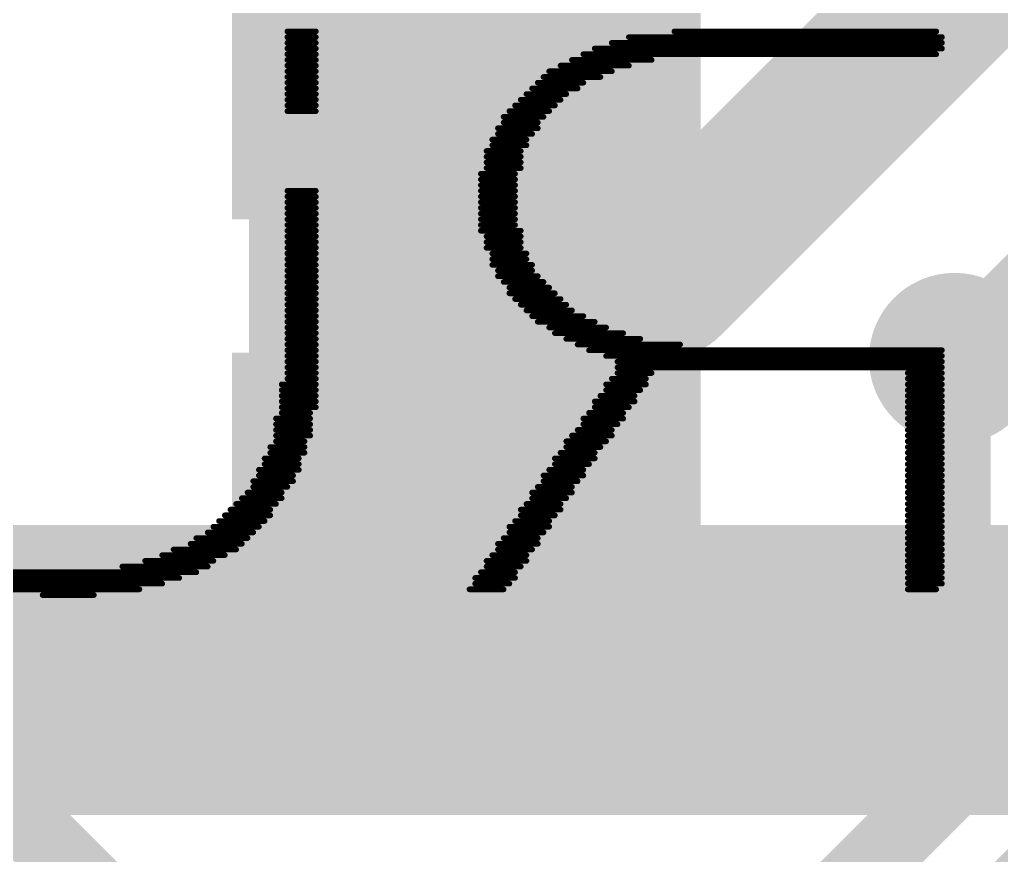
# Model space of a CAD drawing. Header units: millimetres. Extents: x -0.14 to 1.19, y -0.12 to 0.99.
# Drawn here: x 0.461 to 0.5965, y 0.2805 to 0.3957 of the extents above; entities that cross this region are included whole.
import ezdxf

# ---------------------------------------------------------------- set-up
doc = ezdxf.new("R2010")
doc.units = ezdxf.units.MM
doc.header["$MEASUREMENT"] = 0
for name, color, linetype in [('BottomLayer', 5, 'Continuous'), ('BottomOverlay', 54, 'Continuous'), ('TopLayer', 1, 'Continuous'), ('TopOverlay', 2, 'Continuous'), ('TopPaste', 8, 'Continuous'), ('TopSolder', 216, 'Continuous'), ('ViaHoleLayer', 16, 'Continuous')]:
    doc.layers.add(name, color=color, linetype=linetype)

# ---------------------------------------------------------------- blocks, each defined once
blk = doc.blocks.new('SO_14_35')
at = {"layer": 'TopLayer'}
for points in [[(0.0783465, -0.088189), (0.1322835, -0.088189), (0.1322835, -0.111811), (0.0783465, -0.111811)], [(0.0783465, -0.138189), (0.1322835, -0.138189), (0.1322835, -0.161811), (0.0783465, -0.161811)]]:
    blk.add_hatch(color=1, dxfattribs=at).paths.add_polyline_path(points)
at = {"layer": 'TopPaste'}
for points in [[(0.0783465, -0.088189), (0.1322835, -0.088189), (0.1322835, -0.111811), (0.0783465, -0.111811)], [(0.0783465, -0.138189), (0.1322835, -0.138189), (0.1322835, -0.161811), (0.0783465, -0.161811)]]:
    blk.add_hatch(color=8, dxfattribs=at).paths.add_polyline_path(points)
at = {"layer": 'TopSolder'}
for points in [[(0.0743465, -0.084189), (0.1362835, -0.084189), (0.1362835, -0.115811), (0.0743465, -0.115811)], [(0.0743465, -0.134189), (0.1362835, -0.134189), (0.1362835, -0.165811), (0.0743465, -0.165811)]]:
    blk.add_hatch(color=216, dxfattribs=at).paths.add_polyline_path(points)
at = {"layer": 'TopOverlay', "const_width": 0.005}
blk.add_lwpolyline([(-0.071, -0.173), (0.071, -0.173)], dxfattribs=at)
at = {"layer": 'TopOverlay', "const_width": 0.0025}
blk.add_lwpolyline([(0.06975, -0.173, 1), (0.07225, -0.173, 1)], format="xyb", close=True, dxfattribs=at)

msp = doc.modelspace()

# ---------------------------------------------------------------- hatches: boundary and pattern name
at = {"layer": 'BottomLayer'}
h = msp.add_hatch(color=5, dxfattribs=at)
edge = h.paths.add_edge_path()
edge.add_arc((0.522, 0.36), 0.011811, 0, 360)
h = msp.add_hatch(color=5, dxfattribs=at)
edge = h.paths.add_edge_path()
edge.add_arc((0.59, 0.349), 0.011811, 0, 360)
at = {"layer": 'TopLayer'}
msp.add_hatch(color=1, dxfattribs=at).paths.add_polyline_path([(0.555, 0.398), (0.492685, 0.398), (0.492685, 0.32), (0.555, 0.32)])
h = msp.add_hatch(color=1, dxfattribs=at)
edge = h.paths.add_edge_path()
edge.add_arc((0.522, 0.36), 0.011811, 0, 360)
h = msp.add_hatch(color=1, dxfattribs=at)
edge = h.paths.add_edge_path()
edge.add_arc((0.59, 0.349), 0.011811, 0, 360)
at = {"layer": 'ViaHoleLayer'}
h = msp.add_hatch(color=16, dxfattribs=at)
edge = h.paths.add_edge_path()
edge.add_arc((0.522, 0.36), 0.0059055, 0, 360)
h = msp.add_hatch(color=16, dxfattribs=at)
edge = h.paths.add_edge_path()
edge.add_arc((0.59, 0.349), 0.0059055, 0, 360)

# ---------------------------------------------------------------- linework, layer by layer
at = {"layer": 'BottomLayer'}
for points, const_width in [([(0.55, 0.36), (0.611, 0.421)], 0.022), ([(0.5900001, 0.349), (0.645189, 0.4041889)], 0.01), ([(0.522, 0.36), (0.55, 0.36)], 0.022), ([(0.59, 0.349), (0.5900001, 0.349)], 0.01), ([(0.3444315, 0.3060341), (0.6605685, 0.3060341)], 0.04)]:
    msp.add_lwpolyline(points, dxfattribs=dict(at, const_width=const_width))
for points, const_width in [([(0.5165, 0.36, 1), (0.5275, 0.36, 1)], 0.011), ([(0.5445, 0.36, 1), (0.5555, 0.36, 1)], 0.011), ([(0.5445, 0.36, 1), (0.5555, 0.36, 1)], 0.011), ([(0.5875, 0.349, 1), (0.5925, 0.349, 1)], 0.005), ([(0.5875001, 0.349, 1), (0.5925001, 0.349, 1)], 0.005), ([(0.5875001, 0.349, 1), (0.5925001, 0.349, 1)], 0.005)]:
    msp.add_lwpolyline(points, format="xyb", close=True, dxfattribs=dict(at, const_width=const_width))
at = {"layer": 'BottomOverlay', "const_width": 0.000785}
for points in [[(0.4979721, 0.3941027), (0.5018973, 0.3941027)], [(0.5513552, 0.3941027), (0.5874673, 0.3941027)], [(0.4979721, 0.3933176), (0.5018973, 0.3933176)], [(0.4979721, 0.3925325), (0.5018973, 0.3925325)], [(0.5427197, 0.3925325), (0.5882524, 0.3925325)], [(0.5450749, 0.3933176), (0.5882524, 0.3933176)], [(0.4979721, 0.3917475), (0.5018973, 0.3917475)], [(0.4979721, 0.3909625), (0.5018973, 0.3909625)], [(0.5387945, 0.3909625), (0.5874673, 0.3909625)], [(0.5403646, 0.3917475), (0.5882524, 0.3917475)], [(0.4979721, 0.3901774), (0.5018973, 0.3901774)], [(0.5372244, 0.3901774), (0.548215, 0.3901774)], [(0.4979721, 0.3893924), (0.5018973, 0.3893924)], [(0.4979721, 0.3886073), (0.5018973, 0.3886073)], [(0.5340842, 0.3886073), (0.5427197, 0.3886073)], [(0.5356543, 0.3893924), (0.5450749, 0.3893924)], [(0.4979721, 0.3878223), (0.5018973, 0.3878223)], [(0.4979721, 0.3870372), (0.5018973, 0.3870372)], [(0.5325142, 0.3870372), (0.5387945, 0.3870372)], [(0.5332992, 0.3878223), (0.5411496, 0.3878223)], [(0.4979721, 0.3862522), (0.5018973, 0.3862522)], [(0.531729, 0.3862522), (0.5380095, 0.3862522)], [(0.4979721, 0.3854671), (0.5018973, 0.3854671)], [(0.4979721, 0.3846821), (0.5018973, 0.3846821)], [(0.530159, 0.3846821), (0.5356543, 0.3846821)], [(0.530944, 0.3854671), (0.5364393, 0.3854671)], [(0.4979721, 0.3838971), (0.5018973, 0.3838971)], [(0.4979721, 0.383112), (0.5018973, 0.383112)], [(0.5285889, 0.383112), (0.5340842, 0.383112)], [(0.5293739, 0.3838971), (0.5348693, 0.3838971)], [(0.5278039, 0.382327), (0.5332992, 0.382327)], [(0.5278039, 0.3815419), (0.5325142, 0.3815419)], [(0.5270188, 0.3807568), (0.5325142, 0.3807568)], [(0.5262338, 0.3791868), (0.530944, 0.3791868)], [(0.5270188, 0.3799718), (0.531729, 0.3799718)], [(0.5254487, 0.3776167), (0.530159, 0.3776167)], [(0.5262338, 0.3784017), (0.530944, 0.3784017)], [(0.5254487, 0.3768317), (0.530159, 0.3768317)], [(0.5254487, 0.3760465), (0.530159, 0.3760465)], [(0.5254487, 0.3752615), (0.530159, 0.3752615)], [(0.5246636, 0.3744765), (0.5293739, 0.3744765)], [(0.5246636, 0.3736914), (0.5293739, 0.3736914)], [(0.4979721, 0.3721214), (0.5018973, 0.3721214)], [(0.5246636, 0.3729064), (0.5293739, 0.3729064)], [(0.5246636, 0.3721214), (0.5293739, 0.3721214)], [(0.4979721, 0.3713363), (0.5018973, 0.3713363)], [(0.5246636, 0.3713363), (0.5293739, 0.3713363)], [(0.4979721, 0.3705513), (0.5018973, 0.3705513)], [(0.4979721, 0.3697662), (0.5018973, 0.3697662)], [(0.5246636, 0.3705513), (0.5293739, 0.3705513)], [(0.5246636, 0.3697662), (0.5293739, 0.3697662)], [(0.4979721, 0.3689812), (0.5018973, 0.3689812)], [(0.4979721, 0.3681961), (0.5018973, 0.3681961)], [(0.5246636, 0.3689812), (0.5293739, 0.3689812)], [(0.5246636, 0.3681961), (0.5293739, 0.3681961)], [(0.4979721, 0.3674111), (0.5018973, 0.3674111)], [(0.4979721, 0.366626), (0.5018973, 0.366626)], [(0.5246636, 0.3674111), (0.5293739, 0.3674111)], [(0.5246636, 0.366626), (0.530159, 0.366626)], [(0.4979721, 0.365841), (0.5018973, 0.365841)], [(0.5254487, 0.365841), (0.530159, 0.365841)], [(0.4979721, 0.365056), (0.5018973, 0.365056)], [(0.4979721, 0.3642709), (0.5018973, 0.3642709)], [(0.5254487, 0.365056), (0.530159, 0.365056)], [(0.5254487, 0.3642709), (0.530159, 0.3642709)], [(0.4979721, 0.3634858), (0.5018973, 0.3634858)], [(0.4979721, 0.3627008), (0.5018973, 0.3627008)], [(0.5262338, 0.3634858), (0.530944, 0.3634858)], [(0.5262338, 0.3627008), (0.530944, 0.3627008)], [(0.4979721, 0.3619158), (0.5018973, 0.3619158)], [(0.5262338, 0.3619158), (0.531729, 0.3619158)], [(0.4979721, 0.3611307), (0.5018973, 0.3611307)], [(0.4979721, 0.3603457), (0.5018973, 0.3603457)], [(0.5270188, 0.3611307), (0.531729, 0.3611307)], [(0.5270188, 0.3603457), (0.5325142, 0.3603457)], [(0.4979721, 0.3595606), (0.5018973, 0.3595606)], [(0.4979721, 0.3587756), (0.5018973, 0.3587756)], [(0.5278039, 0.3595606), (0.5332992, 0.3595606)], [(0.5285889, 0.3587756), (0.5340842, 0.3587756)], [(0.4979721, 0.3579905), (0.5018973, 0.3579905)], [(0.4979721, 0.3572055), (0.5018973, 0.3572055)], [(0.5285889, 0.3579905), (0.5348693, 0.3579905)], [(0.5293739, 0.3572055), (0.5356543, 0.3572055)], [(0.4979721, 0.3564204), (0.5018973, 0.3564204)], [(0.530159, 0.3564204), (0.5364393, 0.3564204)], [(0.4979721, 0.3556354), (0.5018973, 0.3556354)], [(0.4979721, 0.3548504), (0.5018973, 0.3548504)], [(0.530944, 0.3556354), (0.5372244, 0.3556354)], [(0.531729, 0.3548504), (0.5387945, 0.3548504)], [(0.4979721, 0.3540653), (0.5018973, 0.3540653)], [(0.4979721, 0.3532803), (0.5018973, 0.3532803)], [(0.5325142, 0.3540653), (0.5403646, 0.3540653)], [(0.5340842, 0.3532803), (0.5419347, 0.3532803)], [(0.4979721, 0.3524952), (0.5018973, 0.3524952)], [(0.4979721, 0.3517101), (0.5018973, 0.3517101)], [(0.5348693, 0.3524952), (0.5442898, 0.3524952)], [(0.5364393, 0.3517101), (0.5466449, 0.3517101)], [(0.4979721, 0.3509251), (0.5018973, 0.3509251)], [(0.5380095, 0.3509251), (0.5521403, 0.3509251)], [(0.4979721, 0.3501401), (0.5018973, 0.3501401)], [(0.4979721, 0.349355), (0.5018973, 0.349355)], [(0.5395795, 0.3501401), (0.5882524, 0.3501401)], [(0.5419347, 0.349355), (0.5882524, 0.349355)], [(0.4979721, 0.34857), (0.5018973, 0.34857)], [(0.4979721, 0.347785), (0.5018973, 0.347785)], [(0.5435048, 0.34857), (0.5882524, 0.34857)], [(0.5435048, 0.347785), (0.5882524, 0.347785)], [(0.4979721, 0.3469999), (0.5018973, 0.3469999)], [(0.5435048, 0.3469999), (0.548215, 0.3469999)], [(0.5835421, 0.3469999), (0.5882524, 0.3469999)], [(0.4971871, 0.3454298), (0.5018973, 0.3454298)], [(0.4979721, 0.3462148), (0.5018973, 0.3462148)], [(0.5419347, 0.3454298), (0.54743, 0.3454298)], [(0.5427197, 0.3462148), (0.54743, 0.3462148)], [(0.5835421, 0.3462148), (0.5882524, 0.3462148)], [(0.5835421, 0.3454298), (0.5882524, 0.3454298)], [(0.4971871, 0.3446447), (0.5018973, 0.3446447)], [(0.4971871, 0.3438597), (0.5018973, 0.3438597)], [(0.5411496, 0.3438597), (0.5458599, 0.3438597)], [(0.5419347, 0.3446447), (0.5466449, 0.3446447)], [(0.5835421, 0.3446447), (0.5882524, 0.3446447)], [(0.5835421, 0.3438597), (0.5882524, 0.3438597)], [(0.4971871, 0.3430747), (0.5018973, 0.3430747)], [(0.4971871, 0.3422896), (0.5018973, 0.3422896)], [(0.5403646, 0.3430747), (0.5458599, 0.3430747)], [(0.5403646, 0.3422896), (0.5450749, 0.3422896)], [(0.5835421, 0.3430747), (0.5882524, 0.3430747)], [(0.5835421, 0.3422896), (0.5882524, 0.3422896)], [(0.4971871, 0.3415046), (0.5011123, 0.3415046)], [(0.5395795, 0.3415046), (0.5442898, 0.3415046)], [(0.5835421, 0.3415046), (0.5882524, 0.3415046)], [(0.496402, 0.3407195), (0.5011123, 0.3407195)], [(0.496402, 0.3399345), (0.5011123, 0.3399345)], [(0.5387945, 0.3407195), (0.5442898, 0.3407195)], [(0.5387945, 0.3399345), (0.5435048, 0.3399345)], [(0.5835421, 0.3407195), (0.5882524, 0.3407195)], [(0.5835421, 0.3399345), (0.5882524, 0.3399345)], [(0.496402, 0.3391494), (0.5011123, 0.3391494)], [(0.496402, 0.3383644), (0.5011123, 0.3383644)], [(0.5372244, 0.3383644), (0.5427197, 0.3383644)], [(0.5380095, 0.3391494), (0.5427197, 0.3391494)], [(0.5835421, 0.3391494), (0.5882524, 0.3391494)], [(0.5835421, 0.3383644), (0.5882524, 0.3383644)], [(0.4956169, 0.3367943), (0.5003272, 0.3367943)], [(0.496402, 0.3375793), (0.5003272, 0.3375793)], [(0.5364393, 0.3375793), (0.5419347, 0.3375793)], [(0.5364393, 0.3367943), (0.5411496, 0.3367943)], [(0.5835421, 0.3375793), (0.5882524, 0.3375793)], [(0.5835421, 0.3367943), (0.5882524, 0.3367943)], [(0.4956169, 0.3360093), (0.5003272, 0.3360093)], [(0.5356543, 0.3360093), (0.5403646, 0.3360093)], [(0.5835421, 0.3360093), (0.5882524, 0.3360093)], [(0.4948319, 0.3352242), (0.4995422, 0.3352242)], [(0.4948319, 0.3344391), (0.4995422, 0.3344391)], [(0.5348693, 0.3352242), (0.5403646, 0.3352242)], [(0.5348693, 0.3344391), (0.5395795, 0.3344391)], [(0.5835421, 0.3352242), (0.5882524, 0.3352242)], [(0.5835421, 0.3344391), (0.5882524, 0.3344391)], [(0.4940469, 0.3336541), (0.4995422, 0.3336541)], [(0.4940469, 0.3328691), (0.4987572, 0.3328691)], [(0.5332992, 0.3328691), (0.5387945, 0.3328691)], [(0.5340842, 0.3336541), (0.5387945, 0.3336541)], [(0.5835421, 0.3336541), (0.5882524, 0.3336541)], [(0.5835421, 0.3328691), (0.5882524, 0.3328691)], [(0.4932618, 0.332084), (0.4987572, 0.332084)], [(0.5332992, 0.332084), (0.5380095, 0.332084)], [(0.5835421, 0.332084), (0.5882524, 0.332084)], [(0.4924768, 0.3305139), (0.4971871, 0.3305139)], [(0.4932618, 0.331299), (0.4979721, 0.331299)], [(0.531729, 0.3305139), (0.5372244, 0.3305139)], [(0.5325142, 0.331299), (0.5372244, 0.331299)], [(0.5835421, 0.331299), (0.5882524, 0.331299)], [(0.5835421, 0.3305139), (0.5882524, 0.3305139)], [(0.4909067, 0.3289438), (0.496402, 0.3289438)], [(0.4916918, 0.3297289), (0.4971871, 0.3297289)], [(0.530944, 0.3289438), (0.5356543, 0.3289438)], [(0.531729, 0.3297289), (0.5364393, 0.3297289)], [(0.5835421, 0.3297289), (0.5882524, 0.3297289)], [(0.5835421, 0.3289438), (0.5882524, 0.3289438)], [(0.4893366, 0.3273737), (0.4956169, 0.3273737)], [(0.4901216, 0.3281588), (0.4956169, 0.3281588)], [(0.530159, 0.3281588), (0.5356543, 0.3281588)], [(0.530159, 0.3273737), (0.5348693, 0.3273737)], [(0.5835421, 0.3281588), (0.5882524, 0.3281588)], [(0.5835421, 0.3273737), (0.5882524, 0.3273737)], [(0.4885515, 0.3265887), (0.4948319, 0.3265887)], [(0.5293739, 0.3265887), (0.5340842, 0.3265887)], [(0.5835421, 0.3265887), (0.5882524, 0.3265887)], [(0.4869815, 0.3250186), (0.4932618, 0.3250186)], [(0.4877665, 0.3258037), (0.4940469, 0.3258037)], [(0.5285889, 0.3258037), (0.5340842, 0.3258037)], [(0.5285889, 0.3250186), (0.5332992, 0.3250186)], [(0.5835421, 0.3258037), (0.5882524, 0.3258037)], [(0.5835421, 0.3250186), (0.5882524, 0.3250186)], [(0.4846263, 0.3234486), (0.4916918, 0.3234486)], [(0.4854114, 0.3242336), (0.4924768, 0.3242336)], [(0.5270188, 0.3234486), (0.5325142, 0.3234486)], [(0.5278039, 0.3242336), (0.5325142, 0.3242336)], [(0.5835421, 0.3242336), (0.5882524, 0.3242336)], [(0.5835421, 0.3234486), (0.5882524, 0.3234486)], [(0.4822712, 0.3226634), (0.4909067, 0.3226634)], [(0.5270188, 0.3226634), (0.531729, 0.3226634)], [(0.5835421, 0.3226634), (0.5882524, 0.3226634)], [(0.4783459, 0.3210934), (0.4877665, 0.3210934)], [(0.4807011, 0.3218784), (0.4893366, 0.3218784)], [(0.5254487, 0.3210934), (0.530944, 0.3210934)], [(0.5262338, 0.3218784), (0.530944, 0.3218784)], [(0.5835421, 0.3218784), (0.5882524, 0.3218784)], [(0.5835421, 0.3210934), (0.5882524, 0.3210934)], [(0.4508694, 0.3195233), (0.4854114, 0.3195233)], [(0.4752058, 0.3203083), (0.4869815, 0.3203083)], [(0.5246636, 0.3195233), (0.5293739, 0.3195233)], [(0.5254487, 0.3203083), (0.530159, 0.3203083)], [(0.5835421, 0.3203083), (0.5882524, 0.3203083)], [(0.5835421, 0.3195233), (0.5882524, 0.3195233)], [(0.4524395, 0.3187383), (0.4830562, 0.3187383)], [(0.4547946, 0.3179532), (0.4807011, 0.3179532)], [(0.5238786, 0.3187383), (0.5293739, 0.3187383)], [(0.5238786, 0.3179532), (0.5285889, 0.3179532)], [(0.5835421, 0.3187383), (0.5882524, 0.3187383)], [(0.5835421, 0.3179532), (0.5882524, 0.3179532)], [(0.4579348, 0.3171681), (0.4775609, 0.3171681)], [(0.5230936, 0.3171681), (0.5278039, 0.3171681)], [(0.5835421, 0.3171681), (0.5874673, 0.3171681)], [(0.4642151, 0.3163831), (0.4712805, 0.3163831)]]:
    msp.add_lwpolyline(points, dxfattribs=at)
at = {"layer": 'BottomOverlay', "const_width": 0.0003925}
for points in [[(0.4977759, 0.3941027, 1), (0.4981683, 0.3941027, 1)], [(0.5017011, 0.3941027, 1), (0.5020935, 0.3941027, 1)], [(0.551159, 0.3941027, 1), (0.5515514, 0.3941027, 1)], [(0.5872711, 0.3941027, 1), (0.5876635, 0.3941027, 1)], [(0.4977759, 0.3933176, 1), (0.4981683, 0.3933176, 1)], [(0.4977759, 0.3925325, 1), (0.4981683, 0.3925325, 1)], [(0.5017011, 0.3933176, 1), (0.5020935, 0.3933176, 1)], [(0.5017011, 0.3925325, 1), (0.5020935, 0.3925325, 1)], [(0.5425235, 0.3925325, 1), (0.5429159, 0.3925325, 1)], [(0.5448787, 0.3933176, 1), (0.5452711, 0.3933176, 1)], [(0.5880562, 0.3933176, 1), (0.5884486, 0.3933176, 1)], [(0.5880562, 0.3925325, 1), (0.5884486, 0.3925325, 1)], [(0.4977759, 0.3917475, 1), (0.4981683, 0.3917475, 1)], [(0.4977759, 0.3909625, 1), (0.4981683, 0.3909625, 1)], [(0.5017011, 0.3917475, 1), (0.5020935, 0.3917475, 1)], [(0.5017011, 0.3909625, 1), (0.5020935, 0.3909625, 1)], [(0.5385983, 0.3909625, 1), (0.5389907, 0.3909625, 1)], [(0.5401684, 0.3917475, 1), (0.5405608, 0.3917475, 1)], [(0.5872711, 0.3909625, 1), (0.5876635, 0.3909625, 1)], [(0.5880562, 0.3917475, 1), (0.5884486, 0.3917475, 1)], [(0.4977759, 0.3901774, 1), (0.4981683, 0.3901774, 1)], [(0.5017011, 0.3901774, 1), (0.5020935, 0.3901774, 1)], [(0.5370282, 0.3901774, 1), (0.5374206, 0.3901774, 1)], [(0.5480188, 0.3901774, 1), (0.5484112, 0.3901774, 1)], [(0.4977759, 0.3893924, 1), (0.4981683, 0.3893924, 1)], [(0.4977759, 0.3886073, 1), (0.4981683, 0.3886073, 1)], [(0.5017011, 0.3893924, 1), (0.5020935, 0.3893924, 1)], [(0.5017011, 0.3886073, 1), (0.5020935, 0.3886073, 1)], [(0.533888, 0.3886073, 1), (0.5342804, 0.3886073, 1)], [(0.5354581, 0.3893924, 1), (0.5358505, 0.3893924, 1)], [(0.5425235, 0.3886073, 1), (0.5429159, 0.3886073, 1)], [(0.5448787, 0.3893924, 1), (0.5452711, 0.3893924, 1)], [(0.4977759, 0.3878223, 1), (0.4981683, 0.3878223, 1)], [(0.4977759, 0.3870372, 1), (0.4981683, 0.3870372, 1)], [(0.5017011, 0.3878223, 1), (0.5020935, 0.3878223, 1)], [(0.5017011, 0.3870372, 1), (0.5020935, 0.3870372, 1)], [(0.532318, 0.3870372, 1), (0.5327104, 0.3870372, 1)], [(0.533103, 0.3878223, 1), (0.5334954, 0.3878223, 1)], [(0.5385983, 0.3870372, 1), (0.5389907, 0.3870372, 1)], [(0.5409534, 0.3878223, 1), (0.5413458, 0.3878223, 1)], [(0.4977759, 0.3862522, 1), (0.4981683, 0.3862522, 1)], [(0.5017011, 0.3862522, 1), (0.5020935, 0.3862522, 1)], [(0.5315328, 0.3862522, 1), (0.5319252, 0.3862522, 1)], [(0.5378133, 0.3862522, 1), (0.5382057, 0.3862522, 1)], [(0.4977759, 0.3854671, 1), (0.4981683, 0.3854671, 1)], [(0.4977759, 0.3846821, 1), (0.4981683, 0.3846821, 1)], [(0.5017011, 0.3854671, 1), (0.5020935, 0.3854671, 1)], [(0.5017011, 0.3846821, 1), (0.5020935, 0.3846821, 1)], [(0.5299628, 0.3846821, 1), (0.5303552, 0.3846821, 1)], [(0.5307478, 0.3854671, 1), (0.5311402, 0.3854671, 1)], [(0.5354581, 0.3846821, 1), (0.5358505, 0.3846821, 1)], [(0.5362431, 0.3854671, 1), (0.5366355, 0.3854671, 1)], [(0.4977759, 0.3838971, 1), (0.4981683, 0.3838971, 1)], [(0.4977759, 0.383112, 1), (0.4981683, 0.383112, 1)], [(0.5017011, 0.3838971, 1), (0.5020935, 0.3838971, 1)], [(0.5017011, 0.383112, 1), (0.5020935, 0.383112, 1)], [(0.5283927, 0.383112, 1), (0.5287851, 0.383112, 1)], [(0.5291777, 0.3838971, 1), (0.5295701, 0.3838971, 1)], [(0.533888, 0.383112, 1), (0.5342804, 0.383112, 1)], [(0.5346731, 0.3838971, 1), (0.5350655, 0.3838971, 1)], [(0.5276077, 0.382327, 1), (0.5280001, 0.382327, 1)], [(0.5276077, 0.3815419, 1), (0.5280001, 0.3815419, 1)], [(0.532318, 0.3815419, 1), (0.5327104, 0.3815419, 1)], [(0.533103, 0.382327, 1), (0.5334954, 0.382327, 1)], [(0.5268226, 0.3807568, 1), (0.527215, 0.3807568, 1)], [(0.532318, 0.3807568, 1), (0.5327104, 0.3807568, 1)], [(0.5260376, 0.3791868, 1), (0.52643, 0.3791868, 1)], [(0.5268226, 0.3799718, 1), (0.527215, 0.3799718, 1)], [(0.5307478, 0.3791868, 1), (0.5311402, 0.3791868, 1)], [(0.5315328, 0.3799718, 1), (0.5319252, 0.3799718, 1)], [(0.5252525, 0.3776167, 1), (0.5256449, 0.3776167, 1)], [(0.5260376, 0.3784017, 1), (0.52643, 0.3784017, 1)], [(0.5299628, 0.3776167, 1), (0.5303552, 0.3776167, 1)], [(0.5307478, 0.3784017, 1), (0.5311402, 0.3784017, 1)], [(0.5252525, 0.3768317, 1), (0.5256449, 0.3768317, 1)], [(0.5299628, 0.3768317, 1), (0.5303552, 0.3768317, 1)], [(0.5252525, 0.3760465, 1), (0.5256449, 0.3760465, 1)], [(0.5252525, 0.3752615, 1), (0.5256449, 0.3752615, 1)], [(0.5299628, 0.3760465, 1), (0.5303552, 0.3760465, 1)], [(0.5299628, 0.3752615, 1), (0.5303552, 0.3752615, 1)], [(0.5244674, 0.3744765, 1), (0.5248598, 0.3744765, 1)], [(0.5244674, 0.3736914, 1), (0.5248598, 0.3736914, 1)], [(0.5291777, 0.3744765, 1), (0.5295701, 0.3744765, 1)], [(0.5291777, 0.3736914, 1), (0.5295701, 0.3736914, 1)], [(0.4977759, 0.3721214, 1), (0.4981683, 0.3721214, 1)], [(0.5017011, 0.3721214, 1), (0.5020935, 0.3721214, 1)], [(0.5244674, 0.3729064, 1), (0.5248598, 0.3729064, 1)], [(0.5244674, 0.3721214, 1), (0.5248598, 0.3721214, 1)], [(0.5291777, 0.3729064, 1), (0.5295701, 0.3729064, 1)], [(0.5291777, 0.3721214, 1), (0.5295701, 0.3721214, 1)], [(0.4977759, 0.3713363, 1), (0.4981683, 0.3713363, 1)], [(0.5017011, 0.3713363, 1), (0.5020935, 0.3713363, 1)], [(0.5244674, 0.3713363, 1), (0.5248598, 0.3713363, 1)], [(0.5291777, 0.3713363, 1), (0.5295701, 0.3713363, 1)], [(0.4977759, 0.3705513, 1), (0.4981683, 0.3705513, 1)], [(0.4977759, 0.3697662, 1), (0.4981683, 0.3697662, 1)], [(0.5017011, 0.3705513, 1), (0.5020935, 0.3705513, 1)], [(0.5017011, 0.3697662, 1), (0.5020935, 0.3697662, 1)], [(0.5244674, 0.3705513, 1), (0.5248598, 0.3705513, 1)], [(0.5244674, 0.3697662, 1), (0.5248598, 0.3697662, 1)], [(0.5291777, 0.3705513, 1), (0.5295701, 0.3705513, 1)], [(0.5291777, 0.3697662, 1), (0.5295701, 0.3697662, 1)], [(0.4977759, 0.3689812, 1), (0.4981683, 0.3689812, 1)], [(0.4977759, 0.3681961, 1), (0.4981683, 0.3681961, 1)], [(0.5017011, 0.3689812, 1), (0.5020935, 0.3689812, 1)], [(0.5017011, 0.3681961, 1), (0.5020935, 0.3681961, 1)], [(0.5244674, 0.3689812, 1), (0.5248598, 0.3689812, 1)], [(0.5244674, 0.3681961, 1), (0.5248598, 0.3681961, 1)], [(0.5291777, 0.3689812, 1), (0.5295701, 0.3689812, 1)], [(0.5291777, 0.3681961, 1), (0.5295701, 0.3681961, 1)], [(0.4977759, 0.3674111, 1), (0.4981683, 0.3674111, 1)], [(0.4977759, 0.366626, 1), (0.4981683, 0.366626, 1)], [(0.5017011, 0.3674111, 1), (0.5020935, 0.3674111, 1)], [(0.5017011, 0.366626, 1), (0.5020935, 0.366626, 1)], [(0.5244674, 0.3674111, 1), (0.5248598, 0.3674111, 1)], [(0.5244674, 0.366626, 1), (0.5248598, 0.366626, 1)], [(0.5291777, 0.3674111, 1), (0.5295701, 0.3674111, 1)], [(0.5299628, 0.366626, 1), (0.5303552, 0.366626, 1)], [(0.4977759, 0.365841, 1), (0.4981683, 0.365841, 1)], [(0.5017011, 0.365841, 1), (0.5020935, 0.365841, 1)], [(0.5252525, 0.365841, 1), (0.5256449, 0.365841, 1)], [(0.5299628, 0.365841, 1), (0.5303552, 0.365841, 1)], [(0.4977759, 0.365056, 1), (0.4981683, 0.365056, 1)], [(0.4977759, 0.3642709, 1), (0.4981683, 0.3642709, 1)], [(0.5017011, 0.365056, 1), (0.5020935, 0.365056, 1)], [(0.5017011, 0.3642709, 1), (0.5020935, 0.3642709, 1)], [(0.5252525, 0.365056, 1), (0.5256449, 0.365056, 1)], [(0.5252525, 0.3642709, 1), (0.5256449, 0.3642709, 1)], [(0.5299628, 0.365056, 1), (0.5303552, 0.365056, 1)], [(0.5299628, 0.3642709, 1), (0.5303552, 0.3642709, 1)], [(0.4977759, 0.3634858, 1), (0.4981683, 0.3634858, 1)], [(0.4977759, 0.3627008, 1), (0.4981683, 0.3627008, 1)], [(0.5017011, 0.3634858, 1), (0.5020935, 0.3634858, 1)], [(0.5017011, 0.3627008, 1), (0.5020935, 0.3627008, 1)], [(0.5260376, 0.3634858, 1), (0.52643, 0.3634858, 1)], [(0.5260376, 0.3627008, 1), (0.52643, 0.3627008, 1)], [(0.5307478, 0.3634858, 1), (0.5311402, 0.3634858, 1)], [(0.5307478, 0.3627008, 1), (0.5311402, 0.3627008, 1)], [(0.4977759, 0.3619158, 1), (0.4981683, 0.3619158, 1)], [(0.5017011, 0.3619158, 1), (0.5020935, 0.3619158, 1)], [(0.5260376, 0.3619158, 1), (0.52643, 0.3619158, 1)], [(0.5315328, 0.3619158, 1), (0.5319252, 0.3619158, 1)], [(0.4977759, 0.3611307, 1), (0.4981683, 0.3611307, 1)], [(0.4977759, 0.3603457, 1), (0.4981683, 0.3603457, 1)], [(0.5017011, 0.3611307, 1), (0.5020935, 0.3611307, 1)], [(0.5017011, 0.3603457, 1), (0.5020935, 0.3603457, 1)], [(0.5268226, 0.3611307, 1), (0.527215, 0.3611307, 1)], [(0.5268226, 0.3603457, 1), (0.527215, 0.3603457, 1)], [(0.5315328, 0.3611307, 1), (0.5319252, 0.3611307, 1)], [(0.532318, 0.3603457, 1), (0.5327104, 0.3603457, 1)], [(0.4977759, 0.3595606, 1), (0.4981683, 0.3595606, 1)], [(0.4977759, 0.3587756, 1), (0.4981683, 0.3587756, 1)], [(0.5017011, 0.3595606, 1), (0.5020935, 0.3595606, 1)], [(0.5017011, 0.3587756, 1), (0.5020935, 0.3587756, 1)], [(0.5276077, 0.3595606, 1), (0.5280001, 0.3595606, 1)], [(0.5283927, 0.3587756, 1), (0.5287851, 0.3587756, 1)], [(0.533103, 0.3595606, 1), (0.5334954, 0.3595606, 1)], [(0.533888, 0.3587756, 1), (0.5342804, 0.3587756, 1)], [(0.4977759, 0.3579905, 1), (0.4981683, 0.3579905, 1)], [(0.4977759, 0.3572055, 1), (0.4981683, 0.3572055, 1)], [(0.5017011, 0.3579905, 1), (0.5020935, 0.3579905, 1)], [(0.5017011, 0.3572055, 1), (0.5020935, 0.3572055, 1)], [(0.5283927, 0.3579905, 1), (0.5287851, 0.3579905, 1)], [(0.5291777, 0.3572055, 1), (0.5295701, 0.3572055, 1)], [(0.5346731, 0.3579905, 1), (0.5350655, 0.3579905, 1)], [(0.5354581, 0.3572055, 1), (0.5358505, 0.3572055, 1)], [(0.4977759, 0.3564204, 1), (0.4981683, 0.3564204, 1)], [(0.5017011, 0.3564204, 1), (0.5020935, 0.3564204, 1)], [(0.5299628, 0.3564204, 1), (0.5303552, 0.3564204, 1)], [(0.5362431, 0.3564204, 1), (0.5366355, 0.3564204, 1)], [(0.4977759, 0.3556354, 1), (0.4981683, 0.3556354, 1)], [(0.4977759, 0.3548504, 1), (0.4981683, 0.3548504, 1)], [(0.5017011, 0.3556354, 1), (0.5020935, 0.3556354, 1)], [(0.5017011, 0.3548504, 1), (0.5020935, 0.3548504, 1)], [(0.5307478, 0.3556354, 1), (0.5311402, 0.3556354, 1)], [(0.5315328, 0.3548504, 1), (0.5319252, 0.3548504, 1)], [(0.5370282, 0.3556354, 1), (0.5374206, 0.3556354, 1)], [(0.5385983, 0.3548504, 1), (0.5389907, 0.3548504, 1)], [(0.4977759, 0.3540653, 1), (0.4981683, 0.3540653, 1)], [(0.4977759, 0.3532803, 1), (0.4981683, 0.3532803, 1)], [(0.5017011, 0.3540653, 1), (0.5020935, 0.3540653, 1)], [(0.5017011, 0.3532803, 1), (0.5020935, 0.3532803, 1)], [(0.532318, 0.3540653, 1), (0.5327104, 0.3540653, 1)], [(0.533888, 0.3532803, 1), (0.5342804, 0.3532803, 1)], [(0.5401684, 0.3540653, 1), (0.5405608, 0.3540653, 1)], [(0.5417385, 0.3532803, 1), (0.5421309, 0.3532803, 1)], [(0.4977759, 0.3524952, 1), (0.4981683, 0.3524952, 1)], [(0.4977759, 0.3517101, 1), (0.4981683, 0.3517101, 1)], [(0.5017011, 0.3524952, 1), (0.5020935, 0.3524952, 1)], [(0.5017011, 0.3517101, 1), (0.5020935, 0.3517101, 1)], [(0.5346731, 0.3524952, 1), (0.5350655, 0.3524952, 1)], [(0.5362431, 0.3517101, 1), (0.5366355, 0.3517101, 1)], [(0.5440936, 0.3524952, 1), (0.544486, 0.3524952, 1)], [(0.5464487, 0.3517101, 1), (0.5468411, 0.3517101, 1)], [(0.4977759, 0.3509251, 1), (0.4981683, 0.3509251, 1)], [(0.5017011, 0.3509251, 1), (0.5020935, 0.3509251, 1)], [(0.5378133, 0.3509251, 1), (0.5382057, 0.3509251, 1)], [(0.5519441, 0.3509251, 1), (0.5523365, 0.3509251, 1)], [(0.4977759, 0.3501401, 1), (0.4981683, 0.3501401, 1)], [(0.4977759, 0.349355, 1), (0.4981683, 0.349355, 1)], [(0.5017011, 0.3501401, 1), (0.5020935, 0.3501401, 1)], [(0.5017011, 0.349355, 1), (0.5020935, 0.349355, 1)], [(0.5393833, 0.3501401, 1), (0.5397757, 0.3501401, 1)], [(0.5417385, 0.349355, 1), (0.5421309, 0.349355, 1)], [(0.5880562, 0.3501401, 1), (0.5884486, 0.3501401, 1)], [(0.5880562, 0.349355, 1), (0.5884486, 0.349355, 1)], [(0.4977759, 0.34857, 1), (0.4981683, 0.34857, 1)], [(0.4977759, 0.347785, 1), (0.4981683, 0.347785, 1)], [(0.5017011, 0.34857, 1), (0.5020935, 0.34857, 1)], [(0.5017011, 0.347785, 1), (0.5020935, 0.347785, 1)], [(0.5433086, 0.34857, 1), (0.543701, 0.34857, 1)], [(0.5433086, 0.347785, 1), (0.543701, 0.347785, 1)], [(0.5880562, 0.34857, 1), (0.5884486, 0.34857, 1)], [(0.5880562, 0.347785, 1), (0.5884486, 0.347785, 1)], [(0.4977759, 0.3469999, 1), (0.4981683, 0.3469999, 1)], [(0.5017011, 0.3469999, 1), (0.5020935, 0.3469999, 1)], [(0.5433086, 0.3469999, 1), (0.543701, 0.3469999, 1)], [(0.5480188, 0.3469999, 1), (0.5484112, 0.3469999, 1)], [(0.5833459, 0.3469999, 1), (0.5837383, 0.3469999, 1)], [(0.5880562, 0.3469999, 1), (0.5884486, 0.3469999, 1)], [(0.4969909, 0.3454298, 1), (0.4973833, 0.3454298, 1)], [(0.4977759, 0.3462148, 1), (0.4981683, 0.3462148, 1)], [(0.5017011, 0.3462148, 1), (0.5020935, 0.3462148, 1)], [(0.5017011, 0.3454298, 1), (0.5020935, 0.3454298, 1)], [(0.5417385, 0.3454298, 1), (0.5421309, 0.3454298, 1)], [(0.5425235, 0.3462148, 1), (0.5429159, 0.3462148, 1)], [(0.5472338, 0.3462148, 1), (0.5476262, 0.3462148, 1)], [(0.5472338, 0.3454298, 1), (0.5476262, 0.3454298, 1)], [(0.5833459, 0.3462148, 1), (0.5837383, 0.3462148, 1)], [(0.5833459, 0.3454298, 1), (0.5837383, 0.3454298, 1)], [(0.5880562, 0.3462148, 1), (0.5884486, 0.3462148, 1)], [(0.5880562, 0.3454298, 1), (0.5884486, 0.3454298, 1)], [(0.4969909, 0.3446447, 1), (0.4973833, 0.3446447, 1)], [(0.4969909, 0.3438597, 1), (0.4973833, 0.3438597, 1)], [(0.5017011, 0.3446447, 1), (0.5020935, 0.3446447, 1)], [(0.5017011, 0.3438597, 1), (0.5020935, 0.3438597, 1)], [(0.5409534, 0.3438597, 1), (0.5413458, 0.3438597, 1)], [(0.5417385, 0.3446447, 1), (0.5421309, 0.3446447, 1)], [(0.5456637, 0.3438597, 1), (0.5460561, 0.3438597, 1)], [(0.5464487, 0.3446447, 1), (0.5468411, 0.3446447, 1)], [(0.5833459, 0.3446447, 1), (0.5837383, 0.3446447, 1)], [(0.5833459, 0.3438597, 1), (0.5837383, 0.3438597, 1)], [(0.5880562, 0.3446447, 1), (0.5884486, 0.3446447, 1)], [(0.5880562, 0.3438597, 1), (0.5884486, 0.3438597, 1)], [(0.4969909, 0.3430747, 1), (0.4973833, 0.3430747, 1)], [(0.4969909, 0.3422896, 1), (0.4973833, 0.3422896, 1)], [(0.5017011, 0.3430747, 1), (0.5020935, 0.3430747, 1)], [(0.5017011, 0.3422896, 1), (0.5020935, 0.3422896, 1)], [(0.5401684, 0.3430747, 1), (0.5405608, 0.3430747, 1)], [(0.5401684, 0.3422896, 1), (0.5405608, 0.3422896, 1)], [(0.5448787, 0.3422896, 1), (0.5452711, 0.3422896, 1)], [(0.5456637, 0.3430747, 1), (0.5460561, 0.3430747, 1)], [(0.5833459, 0.3430747, 1), (0.5837383, 0.3430747, 1)], [(0.5833459, 0.3422896, 1), (0.5837383, 0.3422896, 1)], [(0.5880562, 0.3430747, 1), (0.5884486, 0.3430747, 1)], [(0.5880562, 0.3422896, 1), (0.5884486, 0.3422896, 1)], [(0.4969909, 0.3415046, 1), (0.4973833, 0.3415046, 1)], [(0.5009161, 0.3415046, 1), (0.5013085, 0.3415046, 1)], [(0.5393833, 0.3415046, 1), (0.5397757, 0.3415046, 1)], [(0.5440936, 0.3415046, 1), (0.544486, 0.3415046, 1)], [(0.5833459, 0.3415046, 1), (0.5837383, 0.3415046, 1)], [(0.5880562, 0.3415046, 1), (0.5884486, 0.3415046, 1)], [(0.4962058, 0.3407195, 1), (0.4965982, 0.3407195, 1)], [(0.4962058, 0.3399345, 1), (0.4965982, 0.3399345, 1)], [(0.5009161, 0.3407195, 1), (0.5013085, 0.3407195, 1)], [(0.5009161, 0.3399345, 1), (0.5013085, 0.3399345, 1)], [(0.5385983, 0.3407195, 1), (0.5389907, 0.3407195, 1)], [(0.5385983, 0.3399345, 1), (0.5389907, 0.3399345, 1)], [(0.5433086, 0.3399345, 1), (0.543701, 0.3399345, 1)], [(0.5440936, 0.3407195, 1), (0.544486, 0.3407195, 1)], [(0.5833459, 0.3407195, 1), (0.5837383, 0.3407195, 1)], [(0.5833459, 0.3399345, 1), (0.5837383, 0.3399345, 1)], [(0.5880562, 0.3407195, 1), (0.5884486, 0.3407195, 1)], [(0.5880562, 0.3399345, 1), (0.5884486, 0.3399345, 1)], [(0.4962058, 0.3391494, 1), (0.4965982, 0.3391494, 1)], [(0.4962058, 0.3383644, 1), (0.4965982, 0.3383644, 1)], [(0.5009161, 0.3391494, 1), (0.5013085, 0.3391494, 1)], [(0.5009161, 0.3383644, 1), (0.5013085, 0.3383644, 1)], [(0.5370282, 0.3383644, 1), (0.5374206, 0.3383644, 1)], [(0.5378133, 0.3391494, 1), (0.5382057, 0.3391494, 1)], [(0.5425235, 0.3391494, 1), (0.5429159, 0.3391494, 1)], [(0.5425235, 0.3383644, 1), (0.5429159, 0.3383644, 1)], [(0.5833459, 0.3391494, 1), (0.5837383, 0.3391494, 1)], [(0.5833459, 0.3383644, 1), (0.5837383, 0.3383644, 1)], [(0.5880562, 0.3391494, 1), (0.5884486, 0.3391494, 1)], [(0.5880562, 0.3383644, 1), (0.5884486, 0.3383644, 1)], [(0.4954207, 0.3367943, 1), (0.4958131, 0.3367943, 1)], [(0.4962058, 0.3375793, 1), (0.4965982, 0.3375793, 1)], [(0.500131, 0.3375793, 1), (0.5005234, 0.3375793, 1)], [(0.500131, 0.3367943, 1), (0.5005234, 0.3367943, 1)], [(0.5362431, 0.3375793, 1), (0.5366355, 0.3375793, 1)], [(0.5362431, 0.3367943, 1), (0.5366355, 0.3367943, 1)], [(0.5409534, 0.3367943, 1), (0.5413458, 0.3367943, 1)], [(0.5417385, 0.3375793, 1), (0.5421309, 0.3375793, 1)], [(0.5833459, 0.3375793, 1), (0.5837383, 0.3375793, 1)], [(0.5833459, 0.3367943, 1), (0.5837383, 0.3367943, 1)], [(0.5880562, 0.3375793, 1), (0.5884486, 0.3375793, 1)], [(0.5880562, 0.3367943, 1), (0.5884486, 0.3367943, 1)], [(0.4954207, 0.3360093, 1), (0.4958131, 0.3360093, 1)], [(0.500131, 0.3360093, 1), (0.5005234, 0.3360093, 1)], [(0.5354581, 0.3360093, 1), (0.5358505, 0.3360093, 1)], [(0.5401684, 0.3360093, 1), (0.5405608, 0.3360093, 1)], [(0.5833459, 0.3360093, 1), (0.5837383, 0.3360093, 1)], [(0.5880562, 0.3360093, 1), (0.5884486, 0.3360093, 1)], [(0.4946357, 0.3352242, 1), (0.4950281, 0.3352242, 1)], [(0.4946357, 0.3344391, 1), (0.4950281, 0.3344391, 1)], [(0.499346, 0.3352242, 1), (0.4997384, 0.3352242, 1)], [(0.499346, 0.3344391, 1), (0.4997384, 0.3344391, 1)], [(0.5346731, 0.3352242, 1), (0.5350655, 0.3352242, 1)], [(0.5346731, 0.3344391, 1), (0.5350655, 0.3344391, 1)], [(0.5393833, 0.3344391, 1), (0.5397757, 0.3344391, 1)], [(0.5401684, 0.3352242, 1), (0.5405608, 0.3352242, 1)], [(0.5833459, 0.3352242, 1), (0.5837383, 0.3352242, 1)], [(0.5833459, 0.3344391, 1), (0.5837383, 0.3344391, 1)], [(0.5880562, 0.3352242, 1), (0.5884486, 0.3352242, 1)], [(0.5880562, 0.3344391, 1), (0.5884486, 0.3344391, 1)], [(0.4938507, 0.3336541, 1), (0.4942431, 0.3336541, 1)], [(0.4938507, 0.3328691, 1), (0.4942431, 0.3328691, 1)], [(0.498561, 0.3328691, 1), (0.4989534, 0.3328691, 1)], [(0.499346, 0.3336541, 1), (0.4997384, 0.3336541, 1)], [(0.533103, 0.3328691, 1), (0.5334954, 0.3328691, 1)], [(0.533888, 0.3336541, 1), (0.5342804, 0.3336541, 1)], [(0.5385983, 0.3336541, 1), (0.5389907, 0.3336541, 1)], [(0.5385983, 0.3328691, 1), (0.5389907, 0.3328691, 1)], [(0.5833459, 0.3336541, 1), (0.5837383, 0.3336541, 1)], [(0.5833459, 0.3328691, 1), (0.5837383, 0.3328691, 1)], [(0.5880562, 0.3336541, 1), (0.5884486, 0.3336541, 1)], [(0.5880562, 0.3328691, 1), (0.5884486, 0.3328691, 1)], [(0.4930656, 0.332084, 1), (0.493458, 0.332084, 1)], [(0.498561, 0.332084, 1), (0.4989534, 0.332084, 1)], [(0.533103, 0.332084, 1), (0.5334954, 0.332084, 1)], [(0.5378133, 0.332084, 1), (0.5382057, 0.332084, 1)], [(0.5833459, 0.332084, 1), (0.5837383, 0.332084, 1)], [(0.5880562, 0.332084, 1), (0.5884486, 0.332084, 1)], [(0.4922806, 0.3305139, 1), (0.492673, 0.3305139, 1)], [(0.4930656, 0.331299, 1), (0.493458, 0.331299, 1)], [(0.4969909, 0.3305139, 1), (0.4973833, 0.3305139, 1)], [(0.4977759, 0.331299, 1), (0.4981683, 0.331299, 1)], [(0.5315328, 0.3305139, 1), (0.5319252, 0.3305139, 1)], [(0.532318, 0.331299, 1), (0.5327104, 0.331299, 1)], [(0.5370282, 0.331299, 1), (0.5374206, 0.331299, 1)], [(0.5370282, 0.3305139, 1), (0.5374206, 0.3305139, 1)], [(0.5833459, 0.331299, 1), (0.5837383, 0.331299, 1)], [(0.5833459, 0.3305139, 1), (0.5837383, 0.3305139, 1)], [(0.5880562, 0.331299, 1), (0.5884486, 0.331299, 1)], [(0.5880562, 0.3305139, 1), (0.5884486, 0.3305139, 1)], [(0.4907105, 0.3289438, 1), (0.4911029, 0.3289438, 1)], [(0.4914956, 0.3297289, 1), (0.491888, 0.3297289, 1)], [(0.4962058, 0.3289438, 1), (0.4965982, 0.3289438, 1)], [(0.4969909, 0.3297289, 1), (0.4973833, 0.3297289, 1)], [(0.5307478, 0.3289438, 1), (0.5311402, 0.3289438, 1)], [(0.5315328, 0.3297289, 1), (0.5319252, 0.3297289, 1)], [(0.5354581, 0.3289438, 1), (0.5358505, 0.3289438, 1)], [(0.5362431, 0.3297289, 1), (0.5366355, 0.3297289, 1)], [(0.5833459, 0.3297289, 1), (0.5837383, 0.3297289, 1)], [(0.5833459, 0.3289438, 1), (0.5837383, 0.3289438, 1)], [(0.5880562, 0.3297289, 1), (0.5884486, 0.3297289, 1)], [(0.5880562, 0.3289438, 1), (0.5884486, 0.3289438, 1)], [(0.4891404, 0.3273737, 1), (0.4895328, 0.3273737, 1)], [(0.4899254, 0.3281588, 1), (0.4903178, 0.3281588, 1)], [(0.4954207, 0.3281588, 1), (0.4958131, 0.3281588, 1)], [(0.4954207, 0.3273737, 1), (0.4958131, 0.3273737, 1)], [(0.5299628, 0.3281588, 1), (0.5303552, 0.3281588, 1)], [(0.5299628, 0.3273737, 1), (0.5303552, 0.3273737, 1)], [(0.5346731, 0.3273737, 1), (0.5350655, 0.3273737, 1)], [(0.5354581, 0.3281588, 1), (0.5358505, 0.3281588, 1)], [(0.5833459, 0.3281588, 1), (0.5837383, 0.3281588, 1)], [(0.5833459, 0.3273737, 1), (0.5837383, 0.3273737, 1)], [(0.5880562, 0.3281588, 1), (0.5884486, 0.3281588, 1)], [(0.5880562, 0.3273737, 1), (0.5884486, 0.3273737, 1)], [(0.4883553, 0.3265887, 1), (0.4887477, 0.3265887, 1)], [(0.4946357, 0.3265887, 1), (0.4950281, 0.3265887, 1)], [(0.5291777, 0.3265887, 1), (0.5295701, 0.3265887, 1)], [(0.533888, 0.3265887, 1), (0.5342804, 0.3265887, 1)], [(0.5833459, 0.3265887, 1), (0.5837383, 0.3265887, 1)], [(0.5880562, 0.3265887, 1), (0.5884486, 0.3265887, 1)], [(0.4867853, 0.3250186, 1), (0.4871777, 0.3250186, 1)], [(0.4875703, 0.3258037, 1), (0.4879627, 0.3258037, 1)], [(0.4930656, 0.3250186, 1), (0.493458, 0.3250186, 1)], [(0.4938507, 0.3258037, 1), (0.4942431, 0.3258037, 1)], [(0.5283927, 0.3258037, 1), (0.5287851, 0.3258037, 1)], [(0.5283927, 0.3250186, 1), (0.5287851, 0.3250186, 1)], [(0.533103, 0.3250186, 1), (0.5334954, 0.3250186, 1)], [(0.533888, 0.3258037, 1), (0.5342804, 0.3258037, 1)], [(0.5833459, 0.3258037, 1), (0.5837383, 0.3258037, 1)], [(0.5833459, 0.3250186, 1), (0.5837383, 0.3250186, 1)], [(0.5880562, 0.3258037, 1), (0.5884486, 0.3258037, 1)], [(0.5880562, 0.3250186, 1), (0.5884486, 0.3250186, 1)], [(0.4844301, 0.3234486, 1), (0.4848225, 0.3234486, 1)], [(0.4852152, 0.3242336, 1), (0.4856076, 0.3242336, 1)], [(0.4914956, 0.3234486, 1), (0.491888, 0.3234486, 1)], [(0.4922806, 0.3242336, 1), (0.492673, 0.3242336, 1)], [(0.5268226, 0.3234486, 1), (0.527215, 0.3234486, 1)], [(0.5276077, 0.3242336, 1), (0.5280001, 0.3242336, 1)], [(0.532318, 0.3242336, 1), (0.5327104, 0.3242336, 1)], [(0.532318, 0.3234486, 1), (0.5327104, 0.3234486, 1)], [(0.5833459, 0.3242336, 1), (0.5837383, 0.3242336, 1)], [(0.5833459, 0.3234486, 1), (0.5837383, 0.3234486, 1)], [(0.5880562, 0.3242336, 1), (0.5884486, 0.3242336, 1)], [(0.5880562, 0.3234486, 1), (0.5884486, 0.3234486, 1)], [(0.482075, 0.3226634, 1), (0.4824674, 0.3226634, 1)], [(0.4907105, 0.3226634, 1), (0.4911029, 0.3226634, 1)], [(0.5268226, 0.3226634, 1), (0.527215, 0.3226634, 1)], [(0.5315328, 0.3226634, 1), (0.5319252, 0.3226634, 1)], [(0.5833459, 0.3226634, 1), (0.5837383, 0.3226634, 1)], [(0.5880562, 0.3226634, 1), (0.5884486, 0.3226634, 1)], [(0.4781497, 0.3210934, 1), (0.4785421, 0.3210934, 1)], [(0.4805049, 0.3218784, 1), (0.4808973, 0.3218784, 1)], [(0.4875703, 0.3210934, 1), (0.4879627, 0.3210934, 1)], [(0.4891404, 0.3218784, 1), (0.4895328, 0.3218784, 1)], [(0.5252525, 0.3210934, 1), (0.5256449, 0.3210934, 1)], [(0.5260376, 0.3218784, 1), (0.52643, 0.3218784, 1)], [(0.5307478, 0.3218784, 1), (0.5311402, 0.3218784, 1)], [(0.5307478, 0.3210934, 1), (0.5311402, 0.3210934, 1)], [(0.5833459, 0.3218784, 1), (0.5837383, 0.3218784, 1)], [(0.5833459, 0.3210934, 1), (0.5837383, 0.3210934, 1)], [(0.5880562, 0.3218784, 1), (0.5884486, 0.3218784, 1)], [(0.5880562, 0.3210934, 1), (0.5884486, 0.3210934, 1)], [(0.4750096, 0.3203083, 1), (0.475402, 0.3203083, 1)], [(0.4852152, 0.3195233, 1), (0.4856076, 0.3195233, 1)], [(0.4867853, 0.3203083, 1), (0.4871777, 0.3203083, 1)], [(0.5244674, 0.3195233, 1), (0.5248598, 0.3195233, 1)], [(0.5252525, 0.3203083, 1), (0.5256449, 0.3203083, 1)], [(0.5291777, 0.3195233, 1), (0.5295701, 0.3195233, 1)], [(0.5299628, 0.3203083, 1), (0.5303552, 0.3203083, 1)], [(0.5833459, 0.3203083, 1), (0.5837383, 0.3203083, 1)], [(0.5833459, 0.3195233, 1), (0.5837383, 0.3195233, 1)], [(0.5880562, 0.3203083, 1), (0.5884486, 0.3203083, 1)], [(0.5880562, 0.3195233, 1), (0.5884486, 0.3195233, 1)], [(0.4805049, 0.3179532, 1), (0.4808973, 0.3179532, 1)], [(0.48286, 0.3187383, 1), (0.4832524, 0.3187383, 1)], [(0.5236824, 0.3187383, 1), (0.5240748, 0.3187383, 1)], [(0.5236824, 0.3179532, 1), (0.5240748, 0.3179532, 1)], [(0.5283927, 0.3179532, 1), (0.5287851, 0.3179532, 1)], [(0.5291777, 0.3187383, 1), (0.5295701, 0.3187383, 1)], [(0.5833459, 0.3187383, 1), (0.5837383, 0.3187383, 1)], [(0.5833459, 0.3179532, 1), (0.5837383, 0.3179532, 1)], [(0.5880562, 0.3187383, 1), (0.5884486, 0.3187383, 1)], [(0.5880562, 0.3179532, 1), (0.5884486, 0.3179532, 1)], [(0.4773647, 0.3171681, 1), (0.4777571, 0.3171681, 1)], [(0.5228974, 0.3171681, 1), (0.5232898, 0.3171681, 1)], [(0.5276077, 0.3171681, 1), (0.5280001, 0.3171681, 1)], [(0.5833459, 0.3171681, 1), (0.5837383, 0.3171681, 1)], [(0.5872711, 0.3171681, 1), (0.5876635, 0.3171681, 1)], [(0.4640189, 0.3163831, 1), (0.4644113, 0.3163831, 1)], [(0.4710843, 0.3163831, 1), (0.4714767, 0.3163831, 1)]]:
    msp.add_lwpolyline(points, format="xyb", close=True, dxfattribs=at)
at = {"layer": 'TopLayer'}
for points, const_width in [([(0.521315, 0.384), (0.540297, 0.384)], 0.022), ([(0.59, 0.291), (0.59, 0.349)], 0.01), ([(0.44, 0.307), (0.4869922, 0.2600078)], 0.01), ([(0.5657323, 0.2667323), (0.59, 0.291)], 0.01), ([(0.5923105, 0.2692689), (0.6020016, 0.27896)], 0.01)]:
    msp.add_lwpolyline(points, dxfattribs=dict(at, const_width=const_width))
for points, const_width in [([(0.515815, 0.384, 1), (0.526815, 0.384, 1)], 0.011), ([(0.534797, 0.384, 1), (0.545797, 0.384, 1)], 0.011), ([(0.5875, 0.349, 1), (0.5925, 0.349, 1)], 0.005), ([(0.5875, 0.291, 1), (0.5925, 0.291, 1)], 0.005), ([(0.5875, 0.291, 1), (0.5925, 0.291, 1)], 0.005)]:
    msp.add_lwpolyline(points, format="xyb", close=True, dxfattribs=dict(at, const_width=const_width))

# ---------------------------------------------------------------- block references
msp.add_blockref('SO_14_35', (0.416, 0.484))

doc.saveas('drawing.dxf')
